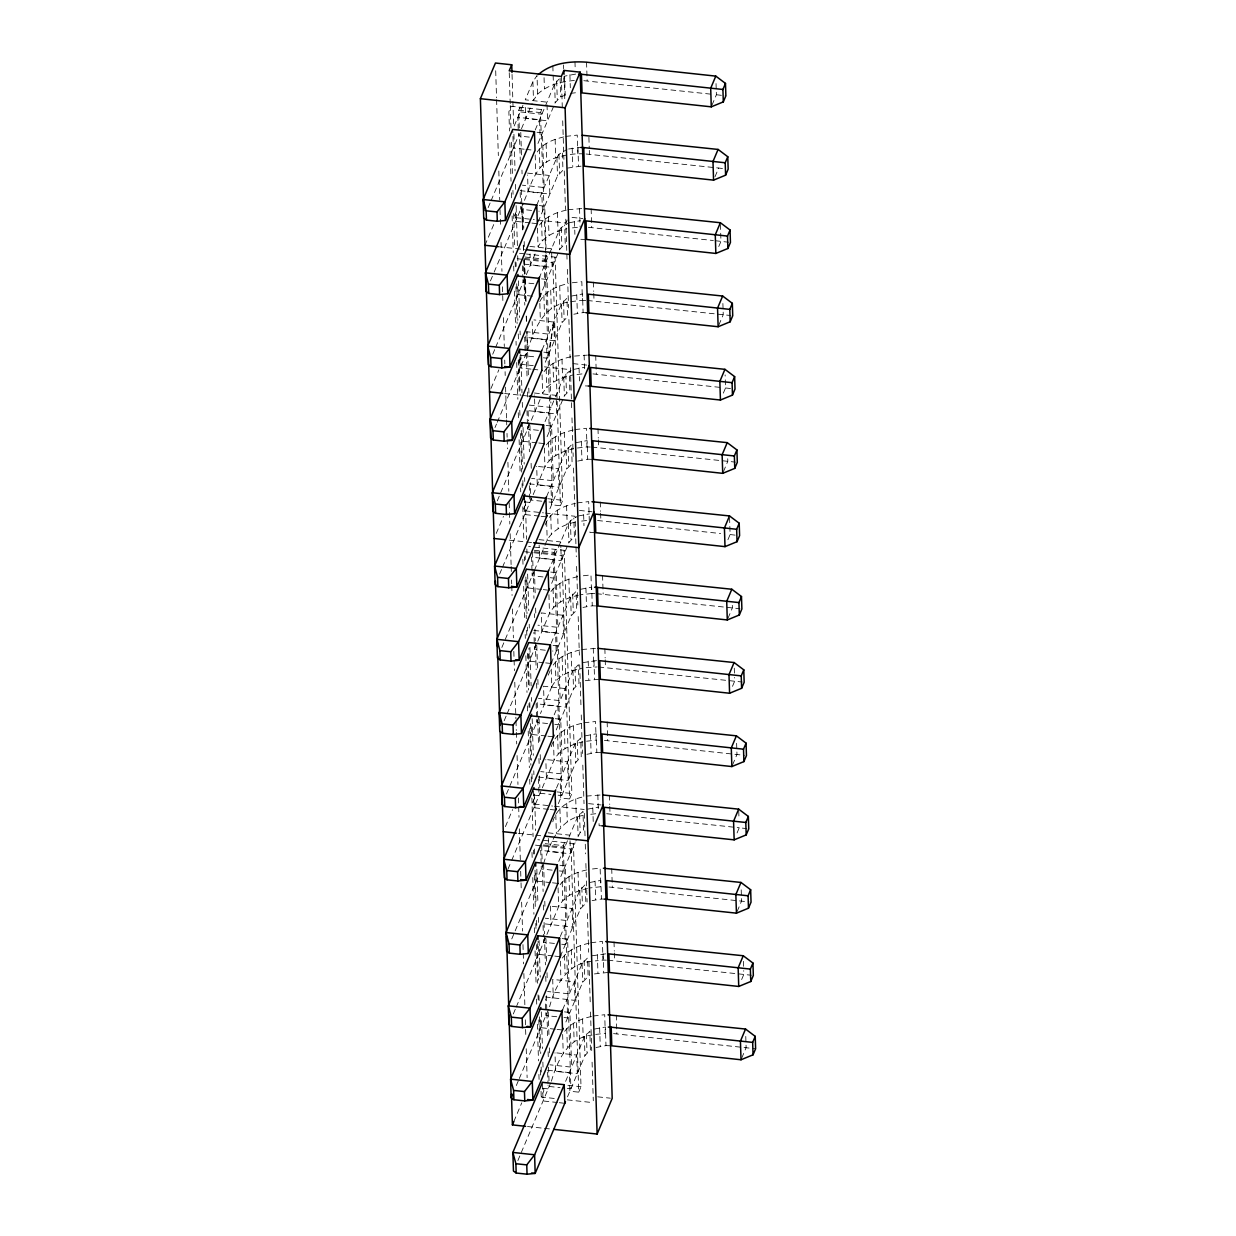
<?xml version="1.0" encoding="UTF-8"?>
<svg xmlns="http://www.w3.org/2000/svg" width="1236" height="1236" viewBox="0 0 1236 1236"><rect width="100%" height="100%" fill="white"/><g stroke="black" fill="none" stroke-linecap="round" stroke-linejoin="round"><path stroke-width="0.75" stroke-dasharray="5 3.75" d="M550.777 399.892L549.309 352.754L553.836 322.055L533.921 319.908M548.027 355.783L553.836 322.055L554.408 340.672L532.685 338.324L532.175 321.576M519.274 127.941L518.718 110.251L520.001 107.238L520.14 111.889L541.862 114.237L541.723 109.571L511.163 106.281L508.877 111.719L509.479 131.016M514.191 125.964L523.06 104.983M532.901 81.669L533.489 100.301L537.614 94.199L537.027 75.581L532.901 81.669L525.254 99.807L546.961 102.14L547.548 120.773L525.825 118.424L525.485 107.254M488.158 207.617L490.368 202.364M491.109 200.603L519.444 133.534L520.263 159.923M521.453 128.776L532.098 103.592M545.679 252.855L540.441 112.6L541.723 109.571M484.96 245.284L494.292 223.206M535.188 130.027L554.624 84.017L558.95 79.181M537.954 143.469L555.211 102.634L560.665 96.902L568.715 93.812M516.324 211.387L513.759 217.428L534.246 219.637M490.445 280.912L493.396 273.913M494.137 272.152L523.013 203.816L523.77 228.32M524.466 200.356C531.202 184.056 536.146 163.013 555.721 157.884C564.991 154.948 574.725 153.187 584.458 153.944M536.748 205.052L556.911 157.327L558.981 154.268L566.891 149.463M538.062 221.955L557.498 175.945L562.952 170.213L562.38 151.595M492.716 354.238L494.941 349M495.667 347.254L536.563 250.46M548.985 501.986L552.6 502.388L545.014 259.205L546.297 256.176M490.97 388.49L498.865 369.811M539.035 278.363L559.197 230.622L561.268 227.579L567.664 223.469M567.169 220.023L565.903 223.052L536.1 219.838M529.286 483.832L551.009 486.181L551.58 504.798L560.418 505.756L552.832 262.573L555.119 257.134L526.381 254.029M542.511 290.136L559.784 249.239L565.238 243.507L564.667 224.89M520.897 357.992L518.347 364.033L533.241 365.64M495.003 427.548L496.486 424.041M497.227 422.295L526.799 352.26M527.54 350.514C534.091 329.502 543.84 304.458 569.147 302.094M542.063 349.927L561.484 303.917L566.953 298.2L567.54 316.818L562.071 322.55L544.056 365.192M497.289 500.843L541.136 397.05M496.269 533.396L503.438 516.416M545.03 421.615L554.763 398.548M555.52 396.771C560.711 387.965 561.067 373.921 572.253 370.074M547.085 436.741L564.358 395.844L569.827 390.112L569.24 371.495M525.47 504.597L522.921 510.638L543.392 512.847M499.576 574.153L501.801 568.9M502.542 567.154L544.921 466.806C550.53 456.115 562.519 451.186 573.72 448.699M546.575 496.671L566.073 450.522L571.526 444.805L572.114 463.423L566.644 469.139L548.63 511.797M711.998 105.106L716.386 94.739L716.03 83.569M545.138 525.037C549.479 512.198 563.044 505.972 575.42 503.376M560.418 505.756L562.72 500.317L555.119 257.134M501.862 647.448L533.674 572.175M534.4 570.429L544.211 547.208M544.968 545.431C548.954 531.712 562.89 524.574 576.007 521.994M558.131 795.196L561.762 795.582L554.176 552.415L555.443 549.387L555.597 554.037L533.875 551.704M548.181 571.573L568.359 523.832L570.414 520.789L576.826 516.679M715.026 176.686L718.672 168.05L722.457 168.482M538.433 777.042L560.155 779.391L560.742 798.008L569.564 798.966L561.978 555.783L564.28 550.344L528.653 546.497M551.658 583.346L568.931 542.45L574.4 536.718L573.813 518.1M504.164 720.758L506.374 715.505M507.115 713.759L549.495 613.411C555.103 602.72 567.092 597.776 578.293 595.288M551.148 643.276L570.646 597.127L576.1 591.395L576.687 610.028L571.217 615.744L551.797 661.754M718.765 246.536L720.959 241.344L720.433 224.597M548.212 675.196L551.21 668.089L551.797 686.706L540.456 713.543M506.451 794.053L539.715 715.289M505.416 826.606L512.6 809.626M554.176 714.825L572.932 670.437L578.386 664.705L578.973 683.323L573.504 689.055L556.231 729.951M718.873 325.006L723.245 314.655L723.122 310.931M551.241 746.729C555.242 733.01 569.178 725.872 582.295 723.276M534.616 797.807L532.067 803.848L552.554 806.057M507.996 869.109L510.947 862.11M511.689 860.364L554.083 760.016C559.676 749.325 571.665 744.381 582.867 741.894M556.463 788.135L575.219 743.732L580.673 738L581.26 756.633L575.806 762.349L557.776 805.007M723.338 393.125L725.532 387.95L725.13 374.925M552.786 821.801C556.555 807.278 570.661 799.136 584.582 796.587M569.564 798.966L571.866 793.527L564.28 550.344M511.766 938.912L542.82 865.37M543.562 863.64C550.113 842.612 559.862 817.568 585.153 815.204M567.293 1088.406L570.908 1088.792L563.322 845.625L564.589 842.597L564.744 847.247L543.021 844.914M558.749 861.43L577.506 817.042L582.975 811.31L583.546 829.928L580.147 832.6L575.837 840.99M723.446 471.611L727.819 461.26L727.695 457.536M547.594 1070.252L569.302 1072.601L569.889 1091.218L578.726 1092.16L571.125 848.993L573.427 843.555L537.799 839.707M560.804 876.556L575.08 842.767M513.311 1013.953L515.52 1008.715M516.262 1006.969L558.657 906.621C564.249 895.93 576.254 890.986 587.44 888.499M560.294 936.486L579.792 890.337L585.261 884.605L585.833 903.222L580.379 908.954L560.943 954.949M727.911 539.73L730.105 534.555L729.58 517.807M516.339 1085.517L518.548 1080.264M519.29 1078.518L548.861 1008.499M549.603 1006.753C555.088 985.447 567.247 963.369 591.503 961.33M513.852 1121.5L521.746 1102.836M562.658 1009.642L582.079 963.647L587.548 957.915L588.12 976.533L582.666 982.265L564.651 1024.907M728.019 618.216L732.392 607.865L732.284 604.141M554.253 1098.449L541.213 1097.043L543.778 1091.002L543.655 1087.155M517.884 1160.558L551.163 1081.794M551.41 1081.206C557.359 1060.627 567.849 1037.421 592.029 1035.104M565.609 1081.345L584.365 1036.942L589.835 1031.21L590.406 1049.827L584.952 1055.559L566.938 1098.201M732.5 686.335L734.678 681.16L734.57 677.436M578.726 1092.16L581.013 1086.722L573.427 843.555M732.593 764.821L736.965 754.47L736.625 743.284M737.073 832.94L739.252 827.765L746.853 828.63M737.166 911.426L741.554 901.059L741.136 888.035M741.646 979.545L743.84 974.37L743.717 970.646M741.739 1058.031L746.127 1047.665L745.71 1034.64M537.258 151.935C543.114 143.036 554.068 139.235 563.987 136.872M566.273 210.166C555.072 212.654 543.083 217.598 537.475 228.274L538.062 246.891C543.655 236.215 555.659 231.271 566.86 228.784M539.761 301.584C545.37 290.893 557.359 285.964 568.56 283.477M570.847 356.771C559.645 359.259 547.656 364.203 542.063 374.879L542.635 393.496C548.537 382.202 561.468 377.521 573.195 374.91M573.133 430.066C561.932 432.554 549.943 437.498 544.35 448.189L544.921 466.806M577.706 576.671C566.521 579.159 554.516 584.103 548.923 594.794L549.495 613.411M553.264 665.045C559.12 656.146 570.074 652.361 580.008 649.981M551.797 686.706C557.699 675.397 570.615 670.715 582.357 668.12M586.868 869.881C575.667 872.369 563.662 877.313 558.069 888.004L558.657 906.621M589.155 943.192C577.954 945.679 565.964 950.608 560.356 961.299L560.943 979.916M591.441 1016.486C580.24 1018.974 568.251 1023.918 562.643 1034.594L563.23 1053.226M537.614 94.199C547.78 84.62 561.994 81.298 575.543 80.417M575.652 74.083L564.605 76.153L565.176 94.77M568.653 148.984L580.843 147.486M567.463 168.081L581.43 166.103M569.178 222.758L580.225 220.688M571.465 296.068L582.527 293.983L583.098 312.6L573.813 314.207M573.751 369.363L584.813 367.293M576.038 442.673L587.1 440.588L587.672 459.205L576.625 461.291M578.324 515.968L589.387 513.898M580.611 589.278L591.673 587.193L592.26 605.81L582.959 607.417M582.898 662.573L596.864 660.596M585.246 680.712L598.888 679.259M585.184 735.868L596.246 733.798L596.833 752.415L585.771 754.501M587.471 809.178L598.533 807.093M589.757 882.473L600.82 880.403L601.407 899.02L592.121 900.627M592.059 955.783L606.011 953.806M594.408 973.922L608.035 972.469M594.346 1029.078L605.393 1027.008L605.98 1045.625L594.918 1047.695M570.491 93.349L576.239 92.7M565.764 136.393L577.258 135.095L577.83 153.727M568.05 209.687L582.851 208.513M572.453 227.872L578.201 227.239M572.253 282.781L581.832 281.7L582.403 300.317L570.908 301.615M574.539 356.076L587.424 355.118M577.027 374.477L582.789 373.844M574.91 429.587L586.405 428.305L586.992 446.922L577.413 448.004M577.197 502.897L588.691 501.615L589.278 520.232M581.615 521.082L587.363 520.449M583.315 575.775L590.978 574.91L591.565 593.527L580.07 594.825M581.77 649.503L596.586 648.328M586.188 667.687L597.158 666.946M584.056 722.797L595.551 721.515L596.138 740.132L586.559 741.214M586.343 796.108L601.159 794.933M590.762 814.292L596.509 813.659M592.461 868.985L600.14 868.12L600.711 886.737L589.217 888.02M590.916 942.713L602.426 941.43L602.998 960.048L595.335 960.897M593.218 1016.007L604.713 1014.725L605.285 1033.342L595.706 1034.408M583.825 80.695L712.585 94.338M586.111 154.006L718.672 168.05M588.398 227.3L713.357 240.526M580.812 239.305L585.153 239.444M582.403 300.317L585.725 300.441M587.378 300.487L730.831 315.52M583.098 312.6L586.003 312.708M592.971 373.905L721.731 387.548M585.385 385.91L588.29 386.003M586.992 446.922L590.298 447.046M591.951 447.092L735.405 462.125M587.672 459.205L593.465 459.406M597.56 520.51L720.603 533.535M594.315 532.654L589.958 532.515L589.85 528.792M591.565 593.527L594.871 593.651M596.524 593.697L739.978 608.73M592.26 605.81L598.054 606.011M598.811 667.007L742.28 682.025M604.419 740.41L744.566 755.335M596.833 752.415L602.627 752.616M606.706 813.721L739.252 827.765M602.009 825.818L599.12 825.725L598.996 822.002M608.993 887.015L749.14 901.94M601.407 899.02L604.296 899.113M602.998 960.048L606.32 960.156M607.973 960.202L751.426 975.235M613.566 1033.62L755.613 1048.761M605.98 1045.625L611.774 1045.826M518.718 110.251L540.441 112.6M537.011 132.267L542.45 132.855L544.149 187.532L522.426 185.199M529.286 137.119L518.425 135.945L517.838 117.327L539.56 119.676L540.147 138.293M524.188 149.201L513.326 148.026L512.801 131.279M525.995 149.401L533.226 150.174M527.54 173.102L549.263 175.45L549.835 194.067L528.112 191.719L527.587 174.971M520.14 190.638L541.847 192.97L542.434 211.588L538.819 211.201M539.298 205.562L544.736 206.149L546.204 253.287M531.573 210.414L520.711 209.255L520.48 201.808M572.067 217.397L582.928 218.571M715.258 240.726L728.545 242.225M530.09 222.897L515.613 221.337L515.257 210.166M531.897 223.098L537.336 223.67M529.827 246.412L551.55 248.745L552.121 267.362L530.399 265.029L530.059 253.859M498.139 246.706L524.497 249.548M519.491 253.287L525.115 253.905M525.099 257.057L545.014 259.205M524.713 258.494L546.436 260.842L546.266 255.172M517.189 258.726L522.828 259.344M524.697 259.545L552.832 262.573M524.234 264.133L544.149 266.281L544.721 284.898M541.584 278.873L547.023 279.46L548.722 334.137L527 331.789L527.525 348.552M533.859 283.724L522.998 282.55L522.89 278.826M532.376 296.192L517.899 294.631L517.544 283.461M543.871 352.167L549.309 352.754M519.985 355.288L536.146 357.019M543.392 357.807L547.007 358.193L546.436 339.576L524.713 337.227L525.285 355.86M573.025 363.616L587.502 365.176M544.412 366.845L570.476 369.657M531.047 369.116L520.186 367.942L519.831 356.771M532.855 369.301L540.101 370.089M534.4 393.017L556.123 395.35L556.694 413.967L534.987 411.634L534.462 394.871M504.597 393.511L529.07 396.153M529.286 405.099L551.009 407.447L550.839 401.777M528.807 410.738L548.722 412.886L549.294 431.503M546.173 425.478L551.596 426.065L553.295 480.742L531.588 478.394M538.433 430.329L527.571 429.155L527.463 425.431M536.949 442.797L522.473 441.237L522.179 431.936M538.757 442.998L544.195 443.585M538.494 466.513L558.409 468.66L558.996 487.278L537.274 484.929L536.687 466.312M547.718 498.695L562.72 500.317M541.754 501.213L530.893 500.039L530.337 482.673M524.574 501.878L529.858 502.449L529.348 485.702M579.406 510.406L592.075 511.781M545.261 513.048L575.049 516.262L575.945 545.184M539.236 516.107L524.759 514.547L524.296 499.653M541.044 516.293L546.482 516.88M538.973 539.622L560.696 541.955L560.866 547.548M509.17 540.117L533.643 542.743M534.261 550.267L554.176 552.415M524.466 551.735L531.974 552.538M533.844 552.739L561.978 555.783M550.746 572.083L556.169 572.67L557.884 627.347L537.969 625.2M543.021 576.934L532.16 575.76L532.036 572.036M550.252 577.706L553.867 578.108L553.295 559.475L531.573 557.142L531.974 570.167M541.522 589.402L527.046 587.842L526.752 578.541M543.346 589.603L548.769 590.19M533.859 630.437L555.582 632.786L556.169 651.403L552.538 651.017M553.033 645.377L558.456 645.965L560.171 700.642L538.448 698.309M545.308 650.229L534.446 649.054L533.921 632.307M543.809 662.712L529.332 661.152L528.931 648.112M545.632 662.898L551.055 663.485M555.319 718.688L560.742 719.259L562.457 773.952L540.735 771.604M547.594 723.539L536.733 722.365L536.609 718.641M554.825 724.311L558.456 724.698L557.869 706.08L536.146 703.747L536.548 716.772M546.111 736.007L531.619 734.447L531.341 725.146M547.919 736.208L553.342 736.795M547.656 759.723L567.556 761.87L568.143 780.488L546.42 778.139L545.833 759.522M556.864 791.905L571.866 793.527M540.039 793.249L550.901 794.424M533.72 795.088L539.02 795.66L538.494 778.912M588.568 803.616L601.237 804.976M554.408 806.258L584.195 809.456M548.398 809.317L533.906 807.757L533.396 790.994M550.205 809.503L555.628 810.09M548.12 832.817L569.842 835.165M518.332 833.327L542.805 835.953M545.215 843.663L563.322 845.625M535.497 845.146L541.121 845.748M543.006 845.949L571.125 848.993M559.893 865.277L565.331 865.864L567.03 920.557L545.308 918.209M552.168 870.144L541.306 868.97L541.183 865.246M559.398 870.917L563.029 871.303L562.442 852.685L540.719 850.353L541.136 863.377M550.684 882.612L536.192 881.052L535.852 869.881M552.492 882.813L557.915 883.4M552.229 906.328L572.129 908.475L572.716 927.093L543.006 923.647M562.179 938.587L567.618 939.175L569.317 993.852L547.594 991.519M554.454 943.439L543.593 942.265L543.469 938.541M561.7 944.227L565.315 944.613L564.728 925.996M552.971 955.922L538.494 954.346L538.077 941.322M554.779 956.108L560.202 956.695M545.292 996.958L575.003 1000.387L574.416 981.77L552.708 979.422L553.28 998.039M564.466 1011.882L569.904 1012.469L571.604 1067.162L549.881 1064.814M556.741 1016.749L545.879 1015.575L545.354 998.812M563.987 1017.522L567.602 1017.908L567.015 999.291M555.258 1029.217L540.781 1027.657L540.426 1016.486M557.065 1029.418L562.504 1030.005M556.803 1052.918L576.718 1055.065L577.289 1073.698L555.567 1071.349L554.995 1052.732M567.896 1085.316L581.013 1086.722M549.186 1086.459L560.047 1087.634M542.867 1088.298L548.166 1088.87L548.058 1085.146M597.714 1096.826L610.383 1098.186M567.278 1099.855L593.357 1102.667M557.544 1102.512L543.067 1100.952L542.542 1084.204M559.352 1102.713L564.79 1103.3M527.478 1126.521L542.542 1128.159M544.427 1128.36L551.951 1129.163M716.386 94.739L725.872 95.836M725.532 387.95L733.118 388.83M730.105 534.555L737.691 535.435M545.771 254.755L547.023 279.46M522.89 229.618L521.159 188.212M524.435 260.024L525.207 275.211M522.704 229.896L521.731 206.829L522.673 229.803M523.353 245.284L523.6 251.047M523.925 258.741L524.728 277.961M524.821 279.892L525.702 301.028M526.351 316.416L526.598 322.179M523.291 245.114L523.523 250.862M523.925 260.441L525.563 300.642M526.181 315.952L526.412 321.7M526.814 331.263L527.587 350.421M722.89 303.484L723.075 309.062M734.277 668.135L734.508 675.582M738.742 811.001L738.973 818.448M743.423 961.33L743.655 968.777M586.559 62.186L587.146 80.803M588.908 137.351L589.248 148.521M589.309 150.39L589.433 154.114M591.132 208.791L591.72 227.409M593.419 282.102L593.713 291.402M593.774 293.272L594.006 300.719M595.706 355.396L596.293 374.014M597.992 428.691L598.286 438.007M598.348 439.877L598.579 447.324M600.279 502.001L600.572 511.318M600.634 513.172L600.866 520.619M602.565 575.296L603.153 593.929M604.867 648.606L605.146 657.907M605.207 659.777L605.439 667.224M607.154 721.901L607.726 740.519M609.441 795.212L609.734 804.512M609.781 806.382L610.012 813.829M611.727 868.506L612.299 887.124M614.014 941.817L614.307 951.117M614.354 952.987L614.601 960.434M616.3 1015.111L616.888 1033.729M577.938 147.378L578.525 165.995M593.96 660.503L594.547 679.12M603.106 953.698L603.693 972.315M574.972 61.8L575.203 69.247M579.545 208.405L580.117 227.022M584.118 355.01L584.582 369.904M593.265 648.22L593.852 666.837M597.838 794.825L598.363 811.573M569.904 74.716L570.321 87.756M572.191 148.026L572.778 166.644M574.477 221.321L574.894 234.361M576.764 294.631L577.351 313.249M579.066 367.926L579.468 380.966M581.353 441.237L581.924 459.854M583.639 514.531L583.979 525.702M585.926 587.842L586.497 606.459M588.212 661.136L588.799 679.754M590.499 734.447L591.086 753.064M592.786 807.741L593.249 822.635M595.072 881.052L595.659 899.669M597.359 954.346L597.946 972.964M599.645 1027.641L600.232 1046.274M564.049 76.184L564.837 101.259M563.523 64.952L563.647 68.675M563.94 77.976L564.049 81.7M561.314 76.447L562.411 111.163M562.704 120.819L563.91 159.398M564.265 170.97L565.47 209.548M565.779 219.189L567.046 259.699M567.339 269.34L568.545 307.918M568.9 319.506L570.105 358.085M570.414 367.725L571.681 408.235M571.974 417.876L573.18 456.455M573.535 468.027L574.74 506.605M576.007 547.115L576.316 556.772M576.609 566.412L577.815 604.991M578.185 616.563L579.375 655.142M579.684 664.783L580.951 705.293M581.244 714.949L582.45 753.527M582.82 765.099L584.025 803.678M584.319 813.319L585.045 836.463M585.277 844.188L585.586 853.829M585.879 863.47L587.085 902.064M587.455 913.636L588.66 952.214M588.954 961.855L590.221 1002.365M590.514 1012.006L591.72 1050.585M592.09 1062.157L593.295 1100.735M560.093 78.285L560.665 96.902M556.694 80.973L557.266 99.591M558.981 154.268L559.553 172.886M561.268 227.579L561.839 246.196M563.554 300.873L564.126 319.491M565.841 374.184L566.428 392.801M568.127 447.478L568.715 466.096M570.414 520.789L571.001 539.406M572.701 594.083L573.288 612.701M574.987 667.378L575.574 686.011M577.274 740.688L577.861 759.306M579.56 813.983L580.147 832.6M581.847 887.293L582.434 905.911M584.149 960.588L584.721 979.206M586.436 1033.899L587.007 1052.516M554.624 84.017L555.211 102.634M556.911 157.327L557.498 175.945M559.197 230.622L559.784 249.239M561.484 303.917L562.071 322.55M563.77 377.227L564.358 395.844M566.073 450.522L566.644 469.139M568.359 523.832L568.931 542.45M570.646 597.127L571.217 615.744M572.932 670.437L573.504 689.055M575.219 743.732L575.806 762.349M577.506 817.042L578.093 835.66M579.792 890.337L580.379 908.954M582.079 963.647L582.666 982.265M584.365 1036.942L584.952 1055.559M552.847 65.956L553.079 73.403M553.141 75.272L553.434 84.573M555.134 139.251L555.721 157.884M557.421 212.561L558.008 231.178M559.707 285.856L560.294 304.473M561.994 359.166L562.581 377.783M564.296 432.461L564.867 451.078M566.582 505.771L567.154 524.388M568.869 579.066L569.441 597.683M571.156 652.376L571.727 670.994M573.442 725.671L574.014 744.288M575.729 798.981L576.316 817.599M578.015 872.276L578.602 890.893M580.302 945.586L580.889 964.204M582.589 1018.881L583.176 1037.498M560.928 549.402L561.283 560.572L539.56 558.239L539.143 545.2M570.028 840.758L570.429 853.782L548.707 851.449L548.305 838.41M544.056 77.667L544.412 88.837M546.111 143.515L546.698 162.132M548.413 216.825L548.985 235.443M550.7 290.12L551.271 308.737M552.986 363.43L553.558 382.048M555.273 436.725L555.845 455.342M557.56 510.035L558.131 528.653M559.846 583.33L560.433 601.947M562.133 656.64L562.72 675.258M564.419 729.935L565.006 748.553M566.706 803.23L567.293 821.863M568.993 876.54L569.58 895.158M571.279 949.835L571.866 968.452M573.566 1023.145L574.153 1041.763M539.313 148.876L539.9 167.493M541.6 222.186L542.187 240.804M543.886 295.481L544.473 314.099M546.173 368.791L546.76 387.409M548.475 442.086L549.047 460.704M550.762 515.397L551.333 534.014M553.048 588.691L553.62 607.309M555.335 662.002L555.906 680.619M557.621 735.296L558.193 753.914M559.908 808.591L560.495 827.224M562.195 881.901L562.782 900.519M564.481 955.196L565.068 973.829M566.768 1028.506L567.355 1047.124M535.188 154.979L535.775 173.596M539.823 303.438L540.348 320.201M546.636 521.484L547.208 540.101M553.496 741.399L554.083 760.016M555.783 814.694L556.37 833.311M550.422 906.127L550.993 924.744M520.789 132.391L521.484 155.025M521.963 170.104L522.071 173.874M524.188 241.53L524.358 247.185M525.362 278.996L526.057 301.63M526.536 316.71L526.66 320.479M527.648 352.306L528.405 376.81M528.761 388.119L528.946 393.79M529.935 425.601L530.646 448.235M531.109 463.315L531.295 468.969M534.446 570.321L535.219 594.84M535.621 608.035L535.868 615.574M536.795 645.501L537.567 670.02M537.861 679.445L538.031 685.099M539.081 718.811L539.792 741.43M540.209 754.64L540.441 762.179M543.608 863.531L544.365 888.035M544.782 901.245L545.014 908.784M545.957 938.711L546.714 963.23M547.007 972.655L547.239 980.194M548.243 1012.021L548.938 1034.64M549.356 1047.85L549.587 1055.389M523.6 266.512L523.832 274.238M523.894 276.153L524.806 305.107M525.764 335.991L527.03 376.516M527.509 391.966L527.695 397.745M528.112 411.264L528.421 420.904M528.483 422.836L529.379 451.789M532.515 551.998L533.952 598.317M534.431 613.751L534.555 617.614M534.925 629.201L535.281 640.773M535.342 642.705L536.177 669.727M536.609 683.245L536.841 690.955M537.212 702.542L538.525 744.999M538.958 758.502L539.128 764.296M539.499 775.884L539.854 787.456M541.662 845.208L543.098 891.527M543.531 905.03L543.701 910.824M544.072 922.411L544.427 933.983M544.489 935.915L545.4 964.868M545.756 976.44L545.941 982.234M546.358 995.752L547.687 1038.209M548.104 1051.712L548.29 1057.506M548.583 1067.162L549.016 1080.666M520.186 192.492L520.418 199.938M522.473 265.786L522.828 276.972M527 410.537L527.401 423.562M543.067 925.517L543.423 936.687M547.641 1072.122L547.996 1083.292M512.044 74.423L512.832 99.498M512.878 101.429L513.666 126.505M513.913 134.23L515.057 170.877M515.474 184.38L515.721 192.09M516.138 205.593L517.405 246.103M517.699 255.744L517.946 263.469M518.487 280.835L519.63 317.482M520.047 330.985L520.171 334.832M520.773 354.129L521.978 392.708M522.272 402.349L522.457 408.143M523.06 427.424L524.203 464.087M524.62 477.59L524.744 481.437M525.346 500.735L526.551 539.313M526.86 548.954L527.03 554.748M527.633 574.029L528.776 610.692M529.209 624.195L529.317 628.043M529.92 647.34L531.125 685.918M531.495 697.49L531.604 701.353M532.16 718.703L533.303 755.366M533.782 770.8L533.906 774.648M534.493 793.945L535.651 830.592M536.841 869.171L537.876 901.971M538.355 917.39L538.541 923.184M539.081 940.55L540.225 977.197M541.306 1011.913L542.45 1048.576M542.867 1062.079L543.114 1069.789M516.045 262.542L516.169 266.404M516.71 283.77L517.853 320.433M518.27 333.952L518.517 341.661M519.058 359.043L520.202 395.705M521.283 430.452L522.488 469.047M522.843 480.619L523.029 486.412M525.192 555.752L525.315 559.599M525.856 576.98L527 613.643M527.432 627.162L527.54 631.009M528.266 654.168L529.348 688.915M529.78 702.419L529.95 708.213M530.429 723.647L531.588 760.325M532.005 773.829L532.191 779.622M534.354 848.947L534.524 854.74M535.003 870.175L536.1 904.922M536.578 920.356L536.764 926.15M537.305 943.516L538.448 980.194M538.927 995.629L539.112 1001.423M539.591 1016.857L540.735 1053.535M541.152 1067.039L541.337 1072.833M509.247 72.754L510.205 103.623M510.267 105.539L510.993 128.698M511.41 142.202L512.507 176.918M512.925 190.421L513.048 194.284M513.651 213.565L514.732 248.297M515.149 261.8L515.397 269.51M515.937 286.876L517.081 323.523M518.224 360.17L519.305 394.902M519.784 410.321L519.97 416.115M520.51 433.481L521.716 472.059M522.071 483.631L522.195 487.494M522.797 506.775L523.879 541.492M524.358 556.926L524.481 560.789M525.084 580.086L526.289 618.664M526.644 630.236L526.83 636.015M527.37 653.38L528.514 690.028M528.931 703.531L529.054 707.394M529.719 728.607L530.862 765.269M531.233 776.841L531.403 782.62M531.882 798.054L533.087 836.633M533.519 850.136L533.628 853.999M534.292 875.212L535.373 909.943M535.806 923.447L535.976 929.225M536.47 944.659L537.66 983.238M538.031 994.81L538.216 1000.604M538.819 1019.885L539.9 1054.617M540.379 1070.052L540.565 1075.83M541.044 1091.264L541.213 1097.043M509.835 142.603L511.04 181.198M511.395 192.785L511.58 198.563M512.121 215.945L513.264 252.607M513.682 266.049L513.929 273.836M514.47 291.14L515.613 327.88M516.03 341.321L516.154 345.246M516.694 362.55L517.838 399.213M518.27 412.731L518.502 420.441M519.105 439.738L520.186 474.485M520.619 487.988L520.727 491.851M522.843 559.259L523.075 566.969M523.678 586.266L524.759 621.013M525.192 634.516L525.315 638.379M525.856 655.76L527 692.423M527.417 705.926L527.602 711.72M528.205 731.017L529.348 767.695M529.703 779.267L529.95 786.992M531.99 852.454L532.175 858.247M532.778 877.545L533.921 914.223M534.338 927.726L534.524 933.52M535.064 950.886L536.146 985.633M536.563 999.136L536.748 1004.93M537.351 1024.227L538.494 1060.905M538.911 1074.408L539.097 1080.202M495.698 70.746L496.532 97.752M496.594 99.668L498.34 155.612M498.819 171.047L499.73 199.985M500.024 209.626L500.271 217.351M500.333 219.266L500.565 226.991M501.043 242.426L501.955 271.348M502.434 286.783L502.913 302.217M503.392 317.652L504.303 346.59M504.721 360.093L504.844 363.94M505.091 371.665L505.2 375.528M505.57 387.1L506.528 417.953M506.59 419.885L506.775 425.678M507.007 433.388L507.131 437.25M507.193 439.182L507.486 448.822M507.919 462.326L508.815 491.264M509.186 502.836L509.417 510.545M509.479 512.476L509.835 524.049M510.144 533.705L511.101 564.558M511.163 566.49L511.349 572.283M511.58 579.993L511.704 583.855M511.766 585.787L512.075 595.428M512.492 608.931L513.388 637.869M513.821 651.372L514.423 670.654M514.779 682.226L515.922 718.889M515.984 720.804L516.277 730.461M516.339 732.392L516.71 743.964M517.065 755.536L517.961 784.474M518.394 797.977L518.996 817.259M519.352 828.831L520.31 859.7M520.68 871.272L520.974 880.913M521.036 882.844L521.221 888.638M521.638 902.141L522.55 931.079M522.967 944.582L523.57 963.864M523.863 973.505L524.898 1006.305M525.315 1019.808L525.547 1027.518M525.609 1029.449L525.794 1035.243M526.212 1048.746L527.123 1077.684M562.983 615.265L541.26 612.917L541.847 631.534L563.57 633.883L562.983 615.265M565.269 688.56L543.546 686.227L544.134 704.844L565.856 707.177L565.269 688.56"/><path stroke-width="1.5" d="M483.879 210.553L480.387 98.679L495.451 63.021L511.735 64.782L511.982 72.491M511.735 64.782L509.186 70.823L561.314 76.447L563.879 70.406L580.163 72.151L612.191 1098.387L597.127 1134.045L553.836 1129.364M534.462 131.758L504.844 201.854L497.011 211.959L497.305 221.275L505.431 220.471L535.049 150.375L534.462 131.758L512.739 129.409L483.137 199.506L483.709 218.123L486.443 220.101L497.305 221.275M597.127 1134.045L565.099 107.81L580.163 72.151M536.748 205.052L507.131 275.149L499.298 285.269L499.591 294.57L507.718 293.766L537.336 223.67L536.748 205.052L515.026 202.719L485.424 272.816L485.995 291.433L488.73 293.411L499.591 294.57M517.992 274.423L487.71 346.111L488.282 364.728L491.016 366.706L501.878 367.88L510.005 367.077L541.09 293.488M539.715 276.771L509.433 348.459L501.584 358.564L501.878 367.88M519.537 349.479L489.997 419.421L490.568 438.038L493.303 440.016L504.164 441.175L512.291 440.371L541.847 370.429M584.736 218.757L569.672 254.415L526.381 249.749M542.001 350.066L511.719 421.754L503.871 431.874L504.164 441.175M521.824 422.774L492.283 492.716L492.855 511.333L495.59 513.311L506.451 514.485L514.578 513.682L544.134 443.739M543.546 425.122L514.006 495.064L506.157 505.169L506.451 514.485M524.852 494.323L494.57 566.026L495.157 584.643L497.876 586.606L508.738 587.78L516.864 586.976L547.162 515.288M589.309 365.362L574.261 401.02L529.07 396.153M711.272 106.837L723.307 101.877L725.872 95.836L725.486 83.415L715.798 76.122L710.7 88.219L711.272 106.837L582.032 92.901L581.445 74.268L578.556 74.175M546.575 496.671L516.293 568.359L508.459 578.479L508.738 587.78M723.307 101.877L722.921 89.471L725.486 83.415M526.397 569.379L496.857 639.321L497.444 657.938L500.163 659.916L511.024 661.09L519.166 660.287L549.448 588.599M713.558 180.132L725.609 175.172L728.159 169.131L727.772 156.725L718.085 149.432L712.987 161.514L713.558 180.132L584.319 166.196L583.747 147.578L580.843 147.486M548.861 569.981L518.579 641.669L510.746 651.774L511.024 661.09M725.609 175.172L725.208 162.766L727.772 156.725M528.684 642.689L499.143 712.631L499.73 731.249L502.465 733.211L513.326 734.385L521.453 733.581L551.735 661.893M593.898 511.967L578.834 547.625L533.643 542.743M720.372 222.727L715.273 234.809L715.845 253.442L586.606 239.49L586.034 220.873L727.51 236.076L730.059 230.02L720.372 222.727L584.504 208.575M550.406 645.022L520.866 714.964L513.033 725.084L513.326 734.385M715.845 253.442L727.896 248.482L730.445 242.441L730.059 230.02M531.712 714.238L501.43 785.926L502.017 804.543L504.751 806.521L515.613 807.695L523.74 806.892L554.022 735.204M718.131 326.737L730.182 321.777L732.732 315.736L732.345 303.33L722.658 296.037L717.56 308.119L718.131 326.737L586.003 312.708M531.047 715.829L552.77 718.178L523.152 788.274L515.319 798.379L515.613 807.695M730.182 321.777L729.796 309.371L732.345 303.33M533.998 787.533L503.716 859.221L504.303 877.854L507.038 879.816L517.899 880.99L526.026 880.187L556.308 808.498M720.433 400.031L732.469 395.087L735.018 389.046L734.632 376.625L724.945 369.332L719.846 381.414L720.433 400.031L588.29 386.003M555.721 789.881L525.439 861.569L517.606 871.689L517.899 880.99M732.469 395.087L732.083 382.666L734.632 376.625M557.915 883.4L557.343 864.783L535.621 862.434L506.003 932.531L506.59 951.148L509.325 953.126L520.186 954.3L528.313 953.497L557.853 883.555M727.231 442.642L722.133 454.724L722.72 473.342L593.465 459.406L592.894 440.788L734.369 455.976L736.919 449.935L727.231 442.642L589.711 428.428M557.281 864.937L527.726 934.88L519.892 944.984L520.186 954.3M722.72 473.342L734.756 468.382L737.305 462.341L736.919 449.935M537.845 935.884L508.29 1005.826L508.877 1024.459L511.611 1026.421L522.473 1027.595L530.599 1026.792L560.881 955.104M603.044 805.177L587.981 840.835L544.69 836.154M729.518 515.937L724.42 528.019L725.007 546.636L595.767 532.701L595.18 514.083L736.656 529.271L739.205 523.23L729.518 515.937L591.998 501.723M559.568 938.232L530.012 1008.174L522.179 1018.294L522.473 1027.595M725.007 546.636L737.042 541.692L739.591 535.651L739.205 523.23M540.874 1007.448L510.592 1079.136L511.163 1097.753L513.898 1099.731L524.759 1100.905L532.886 1100.102L563.168 1028.398M511.163 1097.753L512.646 1094.262M727.293 619.947L739.329 614.987L741.878 608.946L741.492 596.54L731.82 589.248L726.706 601.329L727.293 619.947L598.054 606.011L597.467 587.394L594.562 587.285M525.594 1126.32L512.415 1124.899L513.852 1121.5M562.596 1009.781L532.299 1081.469L524.466 1091.589L524.759 1100.905M739.329 614.987L738.943 602.581L741.492 596.54M542.419 1082.489L512.878 1152.431L513.45 1171.048L516.184 1173.026L527.046 1174.2L535.173 1173.397L565.455 1101.709M734.107 662.542L728.993 674.624L729.58 693.241L600.341 679.306L599.754 660.688L741.229 675.876L743.778 669.835L734.107 662.542L598.239 648.375M564.141 1084.837L534.601 1154.779L526.752 1164.884L527.046 1174.2M729.58 693.241L741.615 688.298L744.165 682.257L743.778 669.835M736.393 735.837L731.279 747.934L731.866 766.552L602.627 752.616L602.04 733.999L743.516 749.186L746.065 743.145L736.393 735.837L600.526 721.685M731.866 766.552L743.902 761.592L746.451 755.551L746.065 743.145M734.153 839.847L746.189 834.903L748.753 828.862L748.352 816.44L738.68 809.147L733.566 821.229L734.153 839.847L602.009 825.818M746.189 834.903L745.802 822.481L748.352 816.44M736.44 913.157L748.475 908.197L751.04 902.156L750.654 889.75L740.967 882.442L735.853 894.54L736.44 913.157L604.296 899.113M748.475 908.197L748.089 895.791L750.654 889.75M743.253 955.752L738.155 967.834L738.726 986.452L609.487 972.516L608.9 953.898L750.376 969.086L752.94 963.045L743.253 955.752L605.733 941.538M738.726 986.452L750.762 981.508L753.327 975.451L752.94 963.045M741.013 1059.762L753.064 1054.802L755.613 1048.761L755.227 1036.355L745.54 1029.047L740.441 1041.145L741.013 1059.762L611.774 1045.826L611.202 1027.193L608.297 1027.101M753.064 1054.802L752.662 1042.396L755.227 1036.355M538.386 74.5C551.426 63.16 569.904 60.966 586.559 62.186L715.798 76.122M582.218 135.265L718.085 149.432M586.791 281.87L722.658 296.037M589.093 355.18L724.945 369.332M595.953 575.08L731.82 589.248M602.813 794.98L738.68 809.147M603.446 868.228L740.967 882.442M608.019 1014.833L745.54 1029.047M722.921 89.471L581.445 74.268M725.208 162.766L583.747 147.578M729.796 309.371L588.321 294.183L588.892 312.801M732.083 382.666L590.607 367.478L591.179 386.096M738.943 602.581L597.467 587.394M745.802 822.481L604.327 807.293L604.914 825.911M748.089 895.791L606.613 880.604L607.2 899.221M752.662 1042.396L611.202 1027.193M480.387 98.679L565.099 107.81M505.431 220.471L504.844 201.854L483.137 199.506L486.15 210.8L497.011 211.959M484.96 245.284L498.139 246.706M517.312 276.014L539.035 278.363L539.622 296.98M507.718 293.766L507.131 275.149L485.424 272.816L488.436 284.095L499.298 285.269M504.582 366.489L510.005 367.077L509.433 348.459L487.71 346.111L490.723 357.405L501.584 358.564M489.549 391.889L502.712 393.311M508.676 439.985L512.291 440.371L511.719 421.754L489.997 419.421L493.01 430.7L503.871 431.874M514.578 513.682L514.006 495.064L492.283 492.716L495.312 503.994L506.157 505.169M494.122 538.494L505.416 539.699M526.474 569.224L548.181 571.573L548.769 590.19M511.441 586.389L516.864 586.976L516.293 568.359L494.57 566.026L497.598 577.305L508.459 578.479M528.761 642.535L550.483 644.868L551.055 663.485M515.536 659.9L519.166 660.287L518.579 641.669L496.857 639.321L499.885 650.6L510.746 651.774M521.453 733.581L520.866 714.964L499.143 712.631L502.171 723.91L513.033 725.084M533.334 789.124L555.057 791.473L555.628 810.09M520.109 806.49L523.74 806.892L523.152 788.274L501.43 785.926L504.458 797.205L515.319 798.379M503.268 831.689L516.447 833.11M520.588 879.599L526.026 880.187L525.439 861.569L503.716 859.221L506.745 870.515L517.606 871.689M528.313 953.497L527.726 934.88L506.003 932.531L509.031 943.81L519.892 944.984M540.194 1009.039L561.916 1011.372L562.504 1030.005M526.984 1026.405L530.599 1026.792L530.012 1008.174L508.29 1005.826L511.318 1017.12L522.179 1018.294M542.48 1082.334L564.203 1084.683L564.79 1103.3M527.463 1099.515L532.886 1100.102L532.299 1081.469L510.592 1079.136L513.604 1090.415L524.466 1091.589M531.557 1173.01L535.173 1173.397L534.601 1154.779L512.878 1152.431L515.891 1163.725L526.752 1164.884M727.51 236.076L727.896 248.482M734.369 455.976L734.756 468.382M736.656 529.271L737.042 541.692M741.229 675.876L741.615 688.298M743.516 749.186L743.902 761.592M750.376 969.086L750.762 981.508M563.879 70.406L563.987 74.253M541.909 370.275L541.322 351.657L519.599 349.325L519.723 353.048M544.195 443.585L543.608 424.968L521.886 422.619L522.009 426.343M546.482 516.88L545.895 498.262L524.172 495.93L524.296 499.653M552.77 718.178L553.342 736.795M560.202 956.695L559.63 938.078L537.907 935.729L538.015 939.453M535.621 862.434L535.729 866.158M486.15 210.8L486.443 220.101M488.436 284.095L488.73 293.411M490.723 357.405L491.016 366.706M493.01 430.7L493.303 440.016M495.312 503.994L495.59 513.311M497.598 577.305L497.876 586.606M499.885 650.6L500.163 659.916M502.171 723.91L502.465 733.211M504.458 797.205L504.751 806.521M506.745 870.515L507.038 879.816M509.031 943.81L509.325 953.126M511.318 1017.12L511.611 1026.421M513.604 1090.415L513.898 1099.731M515.891 1163.725L516.184 1173.026M484.126 218.278L492.67 492.191M492.979 501.831L495.018 567.417M495.435 580.92L497.49 646.505M497.784 656.161L499.962 725.594M500.132 731.388L506.405 932.006M506.528 935.868L508.691 1005.301M508.985 1014.957L511.101 1082.458M511.457 1094.045L512.415 1124.899"/></g></svg>
